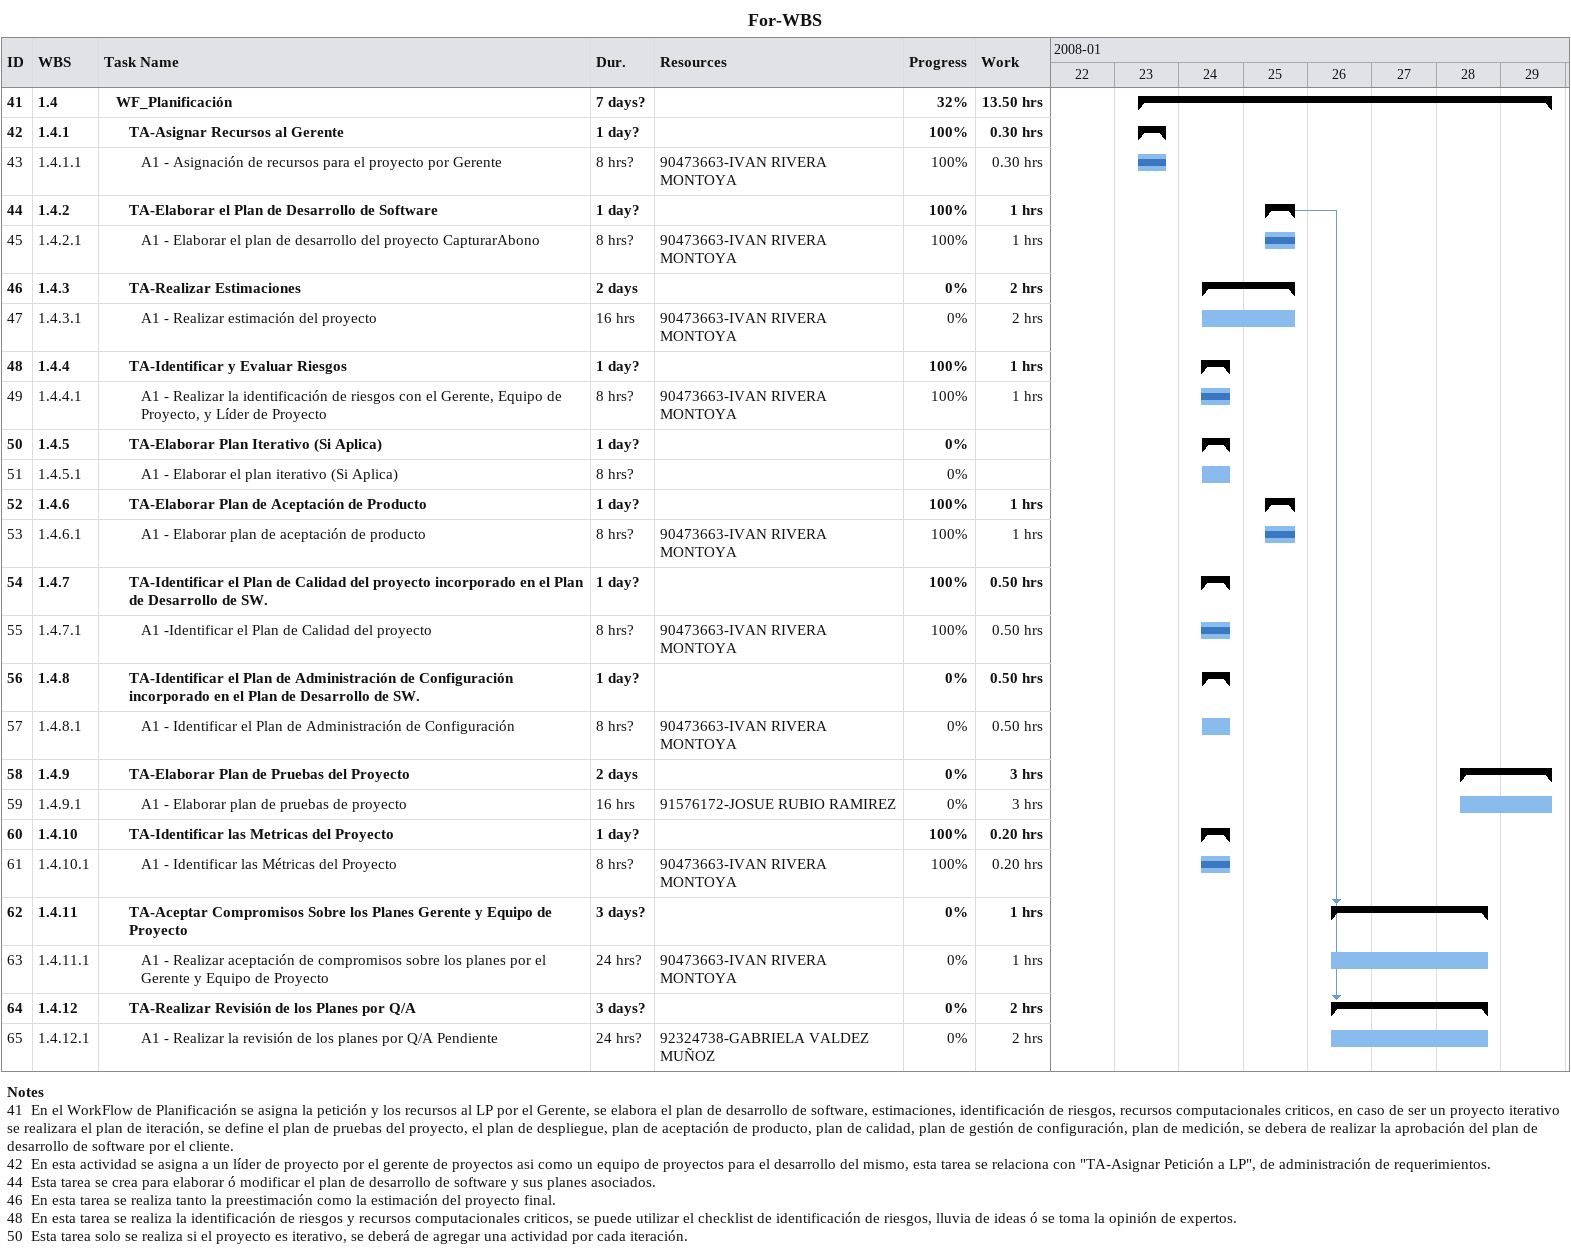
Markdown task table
For-WBS

| ID | WBS | Task | Duration | Start | Finish | Predecessors | Resources | % complete | Work (h) |
|---|---|---|---|---|---|---|---|---|---|
| 41 | 1.4 | **WF_Planificación** | 7d? | 2008-01-23 | 2008-01-29 |  |  | 32 | 13.50 |
| 42 | 1.4.1 | **TA-Asignar Recursos al Gerente** | 1d? | 2008-01-23 | 2008-01-23 |  |  | 100 | 0.30 |
| 43 | 1.4.1.1 | A1 - Asignación de recursos para el proyecto por Gerente | 8h? | 2008-01-23 | 2008-01-23 |  | 90473663-IVAN RIVERA MONTOYA | 100 | 0.30 |
| 44 | 1.4.2 | **TA-Elaborar el Plan de Desarrollo de Software** | 1d? | 2008-01-25 | 2008-01-25 |  |  | 100 | 1 |
| 45 | 1.4.2.1 | A1 - Elaborar el plan de desarrollo del proyecto CapturarAbono | 8h? | 2008-01-25 | 2008-01-25 |  | 90473663-IVAN RIVERA MONTOYA | 100 | 1 |
| 46 | 1.4.3 | **TA-Realizar Estimaciones** | 2d | 2008-01-24 | 2008-01-25 |  |  | 0 | 2 |
| 47 | 1.4.3.1 | A1 - Realizar estimación del proyecto | 16h | 2008-01-24 | 2008-01-25 |  | 90473663-IVAN RIVERA MONTOYA | 0 | 2 |
| 48 | 1.4.4 | **TA-Identificar y Evaluar Riesgos** | 1d? | 2008-01-24 | 2008-01-24 |  |  | 100 | 1 |
| 49 | 1.4.4.1 | A1 - Realizar la identificación de riesgos con el Gerente, Equipo de Proyecto, y Líder de Proyecto | 8h? | 2008-01-24 | 2008-01-24 |  | 90473663-IVAN RIVERA MONTOYA | 100 | 1 |
| 50 | 1.4.5 | **TA-Elaborar Plan Iterativo (Si Aplica)** | 1d? | 2008-01-24 | 2008-01-24 |  |  | 0 |  |
| 51 | 1.4.5.1 | A1 - Elaborar el plan iterativo (Si Aplica) | 8h? | 2008-01-24 | 2008-01-24 |  |  | 0 |  |
| 52 | 1.4.6 | **TA-Elaborar Plan de Aceptación de Producto** | 1d? | 2008-01-25 | 2008-01-25 |  |  | 100 | 1 |
| 53 | 1.4.6.1 | A1 - Elaborar plan de aceptación de producto | 8h? | 2008-01-25 | 2008-01-25 |  | 90473663-IVAN RIVERA MONTOYA | 100 | 1 |
| 54 | 1.4.7 | **TA-Identificar el Plan de Calidad del proyecto incorporado en el Plan de Desarrollo de SW.** | 1d? | 2008-01-24 | 2008-01-24 |  |  | 100 | 0.50 |
| 55 | 1.4.7.1 | A1 -Identificar el Plan de Calidad del proyecto | 8h? | 2008-01-24 | 2008-01-24 |  | 90473663-IVAN RIVERA MONTOYA | 100 | 0.50 |
| 56 | 1.4.8 | **TA-Identificar el Plan de Administración de Configuración incorporado en el Plan de Desarrollo de SW.** | 1d? | 2008-01-24 | 2008-01-24 |  |  | 0 | 0.50 |
| 57 | 1.4.8.1 | A1 - Identificar el Plan de Administración de Configuración | 8h? | 2008-01-24 | 2008-01-24 |  | 90473663-IVAN RIVERA MONTOYA | 0 | 0.50 |
| 58 | 1.4.9 | **TA-Elaborar Plan de Pruebas del Proyecto** | 2d | 2008-01-28 | 2008-01-29 |  |  | 0 | 3 |
| 59 | 1.4.9.1 | A1 - Elaborar plan de pruebas de proyecto | 16h | 2008-01-28 | 2008-01-29 |  | 91576172-JOSUE RUBIO RAMIREZ | 0 | 3 |
| 60 | 1.4.10 | **TA-Identificar las Metricas del Proyecto** | 1d? | 2008-01-24 | 2008-01-24 |  |  | 100 | 0.20 |
| 61 | 1.4.10.1 | A1 - Identificar las Métricas del Proyecto | 8h? | 2008-01-24 | 2008-01-24 |  | 90473663-IVAN RIVERA MONTOYA | 100 | 0.20 |
| 62 | 1.4.11 | **TA-Aceptar Compromisos Sobre los Planes Gerente y Equipo de Proyecto** | 3d? | 2008-01-26 | 2008-01-28 | 44 |  | 0 | 1 |
| 63 | 1.4.11.1 | A1 - Realizar aceptación de compromisos sobre los planes por el Gerente y Equipo de Proyecto | 24h? | 2008-01-26 | 2008-01-28 |  | 90473663-IVAN RIVERA MONTOYA | 0 | 1 |
| 64 | 1.4.12 | **TA-Realizar Revisión de los Planes por Q/A** | 3d? | 2008-01-26 | 2008-01-28 | 44 |  | 0 | 2 |
| 65 | 1.4.12.1 | A1 - Realizar la revisión de los planes por Q/A Pendiente | 24h? | 2008-01-26 | 2008-01-28 |  | 92324738-GABRIELA VALDEZ MUÑOZ | 0 | 2 |

Notes
- 41: En el WorkFlow de Planificación se asigna la petición y los recursos al LP por el Gerente, se elabora el plan de desarrollo de software, estimaciones, identificación de riesgos, recursos computacionales criticos, en caso de ser un proyecto iterativo se realizara el plan de iteración, se define el plan de pruebas del proyecto, el plan de despliegue, plan de aceptación de producto, plan de calidad, plan de gestión de configuración, plan de medición, se debera de realizar la aprobación del plan de desarrollo de software por el cliente.
- 42: En esta actividad se asigna a un líder de proyecto por el gerente de proyectos asi como un equipo de proyectos para el desarrollo del mismo, esta tarea se relaciona con "TA-Asignar Petición a LP", de administración de requerimientos.
- 44: Esta tarea se crea para elaborar ó modificar el plan de desarrollo de software y sus planes asociados.
- 46: En esta tarea se realiza tanto la preestimación como la estimación del proyecto final.
- 48: En esta tarea se realiza la identificación de riesgos y recursos computacionales criticos, se puede utilizar el checklist de identificación de riesgos, lluvia de ideas ó se toma la opinión de expertos.
- 50: Esta tarea solo se realiza si el proyecto es iterativo, se deberá de agregar una actividad por cada iteración.
